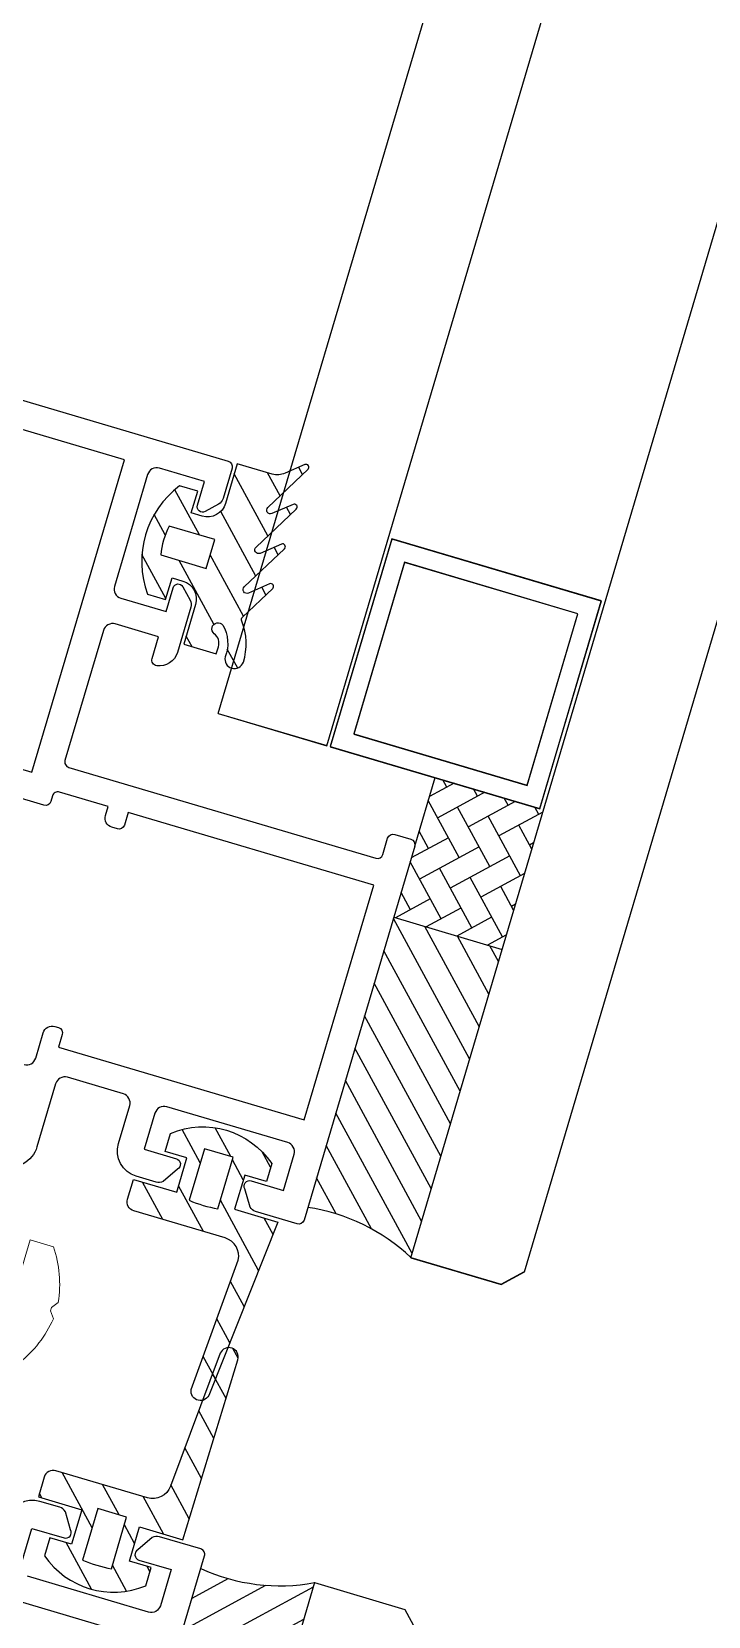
# Model space of a CAD drawing. Header units: millimetres. Extents: x 62878 to 70819, y -67946 to -61850.
# Drawn here: x 67732.94 to 67736.53, y -66441.11 to -66432.7 of the extents above; entities that cross this region are included whole.
import ezdxf

# ---------------------------------------------------------------- set-up
doc = ezdxf.new("R2010")
doc.units = ezdxf.units.MM
doc.layers.add('DOGRAMA', color=171, linetype='Continuous', lineweight=0)
doc.layers.add('DOĞRAMA-yeni', color=40, linetype='Continuous')
pattern_1 = [(118.5057849383402, (67689.94417889797, -66541.50217276083), (-0.1395045678384407, -0.07576303882639554), [])]

# ---------------------------------------------------------------- blocks, each defined once
blk = doc.blocks.new('a2we')
at = {"lineweight": 5, "ltscale": 0.5}
for p, q in [((-196.0144480926461, -415.2868589025547), (-196.5925912144022, -417.2488821181558)), ((-196.0144480926461, -415.2868589025547), (-195.4639709594615, -417.7110762494052)), ((-197.5747968978259, -417.6063757508618), (-196.5747276986959, -417.2423803302317)), ((-196.5747276986959, -417.2423803302317), (-194.1582851917165, -418.2620245979042)), ((-194.1582851917165, -418.2620245979042), (-197.5747968978259, -417.6063757508618)), ((-195.1583543907882, -418.6260200186506), (-197.5747968978259, -417.6063757508618)), ((-196.8896500078097, -417.895480952812), (-197.0961171580722, -418.3448917148726)), ((-197.1143788935161, -419.7428166739272), (-197.1143788935161, -418.4283854465556)), ((-194.1582851917165, -418.2620245979042), (-195.1583543907882, -418.6260200186506)), ((-195.1583543907882, -418.6260200186506), (-194.9264251741961, -419.2953524503964)), ((-198.1144480926461, -420.1068120946153), (-197.1143788935161, -419.7428166739268)), ((-197.1143788935161, -419.7428166739268), (-193.9153324771005, -421.0399975355008)), ((-197.1143788935161, -419.7428166739268), (-193.9153324771005, -421.0399975355008)), ((-194.9154016761394, -420.634479622855), (-194.9154016761394, -419.3608343693425)), ((-194.9154016761721, -421.4039929561312), (-198.1144480926461, -420.1068120946153)), ((-193.9153324771005, -421.0399975355008), (-198.1144480926461, -420.1068120946153)), ((-197.1143788935161, -422.2969096404012), (-197.1143788935162, -420.512330007273)), ((-193.9153324771005, -421.0399975355008), (-194.9154016761721, -421.4039929561312)), ((-194.9154016761721, -423.1885725893157), (-194.9154016761721, -421.4039929561312)), ((-198.1144480926461, -422.6609050610894), (-197.1143788935161, -422.2969096404012)), ((-197.1143788935161, -422.2969096404012), (-193.9153324771005, -423.594090501975)), ((-197.1143788935161, -422.2969096404012), (-193.9153324771005, -423.594090501975)), ((-194.9154016761721, -423.9580859226053), (-198.1144480926461, -422.6609050610894)), ((-193.9153324771005, -423.594090501975), (-198.1144480926461, -422.6609050610894)), ((-197.1143788935161, -424.8510026068752), (-197.1143788935162, -423.0664229737469)), ((-193.9153324771005, -423.594090501975), (-194.9154016761721, -423.9580859226053)), ((-194.9154016761721, -425.7426655557898), (-194.9154016761721, -423.9580859226053)), ((-198.1144480926461, -425.2149980275636), (-197.1143788935161, -424.8510026068752)), ((-197.1143788935161, -424.8510026068752), (-193.9153324771005, -426.1481834684492)), ((-197.1143788935161, -424.8510026068752), (-193.9153324771005, -426.1481834684492)), ((-194.9154016761721, -426.5121788890793), (-198.1144480926461, -425.2149980275636)), ((-193.9153324771005, -426.1481834684492), (-198.1144480926461, -425.2149980275636)), ((-197.1143788935161, -427.3050955733496), (-197.1143788935162, -425.6205159402211)), ((-193.9153324771005, -426.1481834684492), (-194.9154016761721, -426.5121788890793)), ((-194.9154016761721, -428.1967585222638), (-194.9154016761721, -426.5121788890793)), ((-198.1144480926461, -427.669090994038), (-197.1143788935161, -427.3050955733496)), ((-197.1143788935161, -427.3050955733496), (-193.9153324771005, -428.6022764349236)), ((-197.1143788935161, -427.3050955733496), (-193.9153324771005, -428.6022764349236)), ((-194.9154016761721, -428.9662718555534), (-198.1144480926461, -427.669090994038)), ((-193.9153324771005, -428.6022764349236), (-198.1144480926461, -427.669090994038)), ((-197.1143788935161, -429.5591885398237), (-197.1143788935161, -428.0237477951896)), ((-193.9153324771005, -428.6022764349236), (-194.9154016761721, -428.9662718555534)), ((-194.9154016761721, -430.450851488738), (-194.9154016761721, -428.9662718555534)), ((-198.1144480926461, -429.9231839605702), (-197.1143788935161, -429.5591885398237)), ((-194.9154016761721, -431.2203648220857), (-198.1144480926461, -429.9231839605702)), ((-193.9153324771005, -430.8563694013976), (-198.1144480926461, -429.9231839605702)), ((-197.1143788935161, -429.5591885398237), (-193.9153324771005, -430.8563694013976)), ((-197.1143788935161, -429.5591885398237), (-193.9153324771005, -430.8563694013976)), ((-197.1143788935161, -431.8132815063559), (-197.1143788935161, -430.2778407616635)), ((-193.9153324771005, -430.8563694013976), (-194.9154016761721, -431.2203648220857)), ((-194.9154016761721, -432.7049444552304), (-194.9154016761721, -431.2203648220857)), ((-198.1144480926461, -432.177276926986), (-197.1143788935161, -431.8132815063559)), ((-194.9154016761721, -433.4744577885599), (-198.1144480926461, -432.177276926986)), ((-193.9153324771005, -433.1104623678716), (-198.1144480926461, -432.177276926986)), ((-197.1143788935161, -431.8132815063559), (-193.9153324771005, -433.1104623678716)), ((-197.1143788935161, -431.8132815063559), (-193.9153324771005, -433.1104623678716)), ((-197.1143788935161, -434.0673744728301), (-197.1143788935161, -432.5319337281958)), ((-193.9153324771005, -433.1104623678716), (-194.9154016761721, -433.4744577885599)), ((-198.1144480926461, -434.4313698935184), (-197.1143788935161, -434.0673744728301)), ((-197.1143788935161, -434.0673744728301), (-193.9153324771005, -435.364555334404)), ((-197.1143788935161, -434.0673744728301), (-193.9153324771005, -435.364555334404)), ((-194.9154016761721, -434.9590374217446), (-194.9154016761721, -433.4744577885599)), ((-194.9154016761721, -435.7285507550341), (-198.1144480926461, -434.4313698935184)), ((-193.9153324771005, -435.364555334404), (-198.1144480926461, -434.4313698935184)), ((-197.1143788935161, -436.3642339800811), (-197.1143788935161, -434.7860266946118)), ((-193.9153324771005, -435.364555334404), (-194.9154016761721, -435.7285507550341)), ((-194.9154016761721, -437.2558969289955), (-194.9154016761721, -435.7285507550341)), ((-198.1144480926461, -436.7282294008277), (-197.1143788935161, -436.3642339800811)), ((-197.1143788935161, -436.3642339800811), (-193.9153324771005, -437.6614148416551)), ((-197.1143788935161, -436.3642339800811), (-193.9153324771005, -437.6614148416551)), ((-194.9154016761721, -438.0254102623434), (-198.1144480926461, -436.7282294008277)), ((-193.9153324771005, -437.6614148416551), (-198.1144480926461, -436.7282294008277)), ((-197.1143788935161, -438.6610934873901), (-197.1143788935161, -437.1337473134849)), ((-193.9153324771005, -437.6614148416551), (-194.9154016761721, -438.0254102623434)), ((-194.9154016761721, -439.5527564362646), (-194.9154016761721, -438.0254102623434)), ((-198.1144480926461, -439.0250889080787), (-197.1143788935161, -438.6610934873901)), ((-194.9154016761721, -440.3222697695944), (-198.1144480926461, -439.0250889080787)), ((-193.9153324771005, -439.9582743489061), (-198.1144480926461, -439.0250889080787)), ((-197.1143788935161, -438.6610934873901), (-193.9153324771005, -439.9582743489061)), ((-197.1143788935161, -438.6610934873901), (-193.9153324771005, -439.9582743489061)), ((-197.1143788935161, -440.9579529946993), (-197.1143788935161, -439.430606820736)), ((-193.9153324771005, -439.9582743489061), (-194.9154016761721, -440.3222697695944)), ((-194.9154016761721, -441.849615943574), (-194.9154016761721, -440.3222697695944)), ((-198.1144480926461, -441.3219484153295), (-197.1143788935161, -440.9579529946993)), ((-194.9154016761721, -442.6191292769035), (-198.1144480926461, -441.3219484153295)), ((-193.9153324771005, -442.2551338562151), (-198.1144480926461, -441.3219484153295)), ((-197.1143788935161, -440.9579529946993), (-193.9153324771005, -442.2551338562151)), ((-197.1143788935161, -443.2537258831643), (-197.1143788935161, -441.7274663280053)), ((-193.9153324771005, -442.2551338562151), (-194.9154016761721, -442.6191292769035)), ((-198.1144480926461, -443.6177213039109), (-197.1143788935161, -443.2537258831643)), ((-197.1143788935161, -443.2537258831643), (-193.9153324771005, -444.5509067447383)), ((-194.9154016761721, -444.1453888320787), (-194.9154016761721, -442.6191292769035)), ((-194.9154016761721, -444.9149021654266), (-198.1144480926461, -443.6177213039109)), ((-193.9153324771005, -444.5509067447383), (-198.1144480926461, -443.6177213039109)), ((-197.1143788935161, -445.5538642814245), (-197.1143788935161, -444.0232392165685)), ((-193.9153324771005, -444.5509067447383), (-194.9154016761721, -444.9149021654266)), ((-194.9154016761721, -446.4455272302989), (-194.9154016761721, -444.9149021654266)), ((-198.1144480926461, -445.9178597020545), (-197.1143788935161, -445.5538642814245)), ((-197.1143788935161, -445.5538642814245), (-193.9153324771005, -446.8510451429402)), ((-197.1143788935161, -445.5538642814245), (-193.9153324771005, -446.8510451429402)), ((-193.9153324771005, -446.8510451429402), (-198.1144480926461, -445.9178597020545)), ((-194.9154016761721, -447.2150405636282), (-198.1144480926461, -445.9178597020545)), ((-197.1143788935161, -447.8540026795677), (-197.1143788935161, -446.3233776147298)), ((-193.9153324771005, -446.8510451429402), (-194.9154016761721, -447.2150405636282)), ((-194.9154016761721, -448.7456656284821), (-194.9154016761721, -447.2150405636282)), ((-197.1143788935161, -447.8540026795677), (-198.1144480926461, -448.2179981003141)), ((-194.9154016761721, -449.5151789618299), (-198.1144480926461, -448.2179981003141)), ((-198.1144480926461, -448.2179981003141), (-193.9153324771005, -449.1511835411412)), ((-193.9153324771005, -449.1511835411412), (-197.1143788935161, -447.8540026795677)), ((-197.1143788935161, -450.1541410778275), (-197.1143788935161, -448.6235160129718)), ((-193.9153324770423, -449.1511835411412), (-194.9154016761721, -449.5151789618299)), ((-194.9154016761723, -451.0458040266858), (-194.9154016761721, -449.5151789618299)), ((-198.1144480926461, -450.5181364984577), (-197.1143788935161, -450.1541410778275)), ((-194.9154016761721, -451.8153173600317), (-198.1144480926461, -450.5181364984577)), ((-193.9153324770423, -451.4513219393434), (-198.1144480926461, -450.5181364984577)), ((-197.1143788935161, -450.1541410778275), (-193.9153324770423, -451.4513219393434)), ((-197.1143788935161, -453.2868589025547), (-197.1143788935162, -450.9236544111328)), ((-193.9153324770423, -451.4513219393434), (-194.9154016761721, -451.8153173600317)), ((-194.9154016761721, -453.2868589025547), (-194.9154016761721, -451.8153173600317)), ((-192.7980524524961, -453.2868589025547), (-199.230843732796, -453.2868589025547)), ((-199.230843732796, -454.5827171301502), (-199.230843732796, -453.2868589025547)), ((-192.7980524524961, -454.5827171301502), (-192.7980524524961, -453.2868589025547))]:
    blk.add_line(p, q, dxfattribs=at)
blk.add_lwpolyline([(-196.4690204826777, -455.6637351848848), (-196.1125089353335, -455.3998333582319), (-195.9163872499585, -455.3998333582319), (-195.5598757026143, -455.6637351848848)], dxfattribs=at)
for centre, radius, start, end in [((-196.9143788935627, -418.4283854465556), 0.2, 155.3251238657465, 180), ((-195.115401676151, -419.3608343693425), 0.2, 0, 19.11162363728389), ((-195.6603624057317, -449.5292358589606), 6.187568978619671, 234.757305859688, 262.4904896380407), ((-196.3685337795604, -449.5292358589606), 6.187568978619673, 277.5095103619591, 305.2426941403116)]:
    blk.add_arc(centre, radius, start, end, dxfattribs=at)
blk = doc.blocks.new('SPANDREL PAN.93')
at = {"layer": 'DOĞRAMA-yeni', "color": 122, "lineweight": -2}
for p, q in [((36515.70602521955, 28075.1306965566), (36489.31846582975, 28164.42913181102)), ((36515.10228298123, 28075.05656620076), (36488.77140058458, 28164.163200208)), ((36516.15403798808, 28077.84909398139), (36514.29828356626, 28084.12917330353)), ((36516.72944172982, 28078.01912496083), (36514.94411644569, 28084.06086424929)), ((36516.72944172982, 28078.01912496083), (36516.15403798808, 28077.84909398139)), ((36515.22652210144, 28074.98900407371), (36515.10228298123, 28075.05656620076)), ((36515.70602521955, 28075.1306965566), (36515.22652210144, 28074.98900407374))]:
    blk.add_line(p, q, dxfattribs=at)
for points in [[(36515.02241062929, 28077.51469972184), (36514.6965179187, 28078.61755689353), (36515.80896515277, 28078.94628345377), (36516.13485786336, 28077.84342628208)], [(36515.08997275634, 28077.63893884203), (36514.82075703886, 28078.54999476648), (36515.74140302572, 28078.82204433359), (36516.01061874317, 28077.91098840914)]]:
    blk.add_lwpolyline(points, close=True, dxfattribs=at)

msp = doc.modelspace()

# ---------------------------------------------------------------- hatches: boundary and pattern name
at = {"layer": 'DOGRAMA', "lineweight": -2}
h = msp.add_hatch(dxfattribs=at)
h.set_pattern_fill('ANSI31', color=256, scale=0.05, angle=73.50578493834035, style=0)
h.set_pattern_definition(pattern_1)
edge = h.paths.add_edge_path(flags=16)
edge.add_arc((67734.02311516095, -66435.50847483508), 0.3999999999642868, 151.9688259058036, 175.0427439712759)
edge.add_line((67733.62461138456, -66435.47390982133), (67733.86616290137, -66435.54543411269))
edge.add_line((67733.86616290137, -66435.54543411269), (67733.91158986694, -66435.39201836773))
edge.add_line((67733.91158986694, -66435.39201836773), (67733.67003835013, -66435.3204940764))
edge = h.paths.add_edge_path()
edge.add_arc((67734.02311516099, -66435.5084748351), 0.4999999999948906, 126.6358872911239, 200.3756825832854)
edge.add_line((67733.55440023815, -66435.68256194293), (67733.65028507874, -66435.71095379641))
edge.add_line((67733.65028507874, -66435.71095379641), (67733.68435530292, -66435.59589198769))
edge.add_line((67733.68435530292, -66435.59589198769), (67733.74188620728, -66435.61292709979))
edge.add_arc((67733.71349435381, -66435.70881194038), 0.09999999998843902, -16.49421506238002, 73.5057849456145, ccw=False)
edge.add_line((67733.8093791944, -66435.73720379386), (67733.74691711669, -66435.94815044318))
edge.add_line((67733.74691711669, -66435.94815044318), (67733.91950982978, -66435.99925577945))
edge.add_line((67733.91950982978, -66435.99925577945), (67733.9307187616, -66435.96140102502))
edge.add_arc((67733.86839361522, -66435.94294632027), 0.06499999999486282, 343.5057849475727, 411.9151204565427)
edge.add_arc((67733.928651209, -66435.86605518119), 0.03268943074017536, 38.075505809509195, 231.9151204459835, ccw=False)
edge.add_arc((67733.78082453455, -66435.94377936951), 0.1992591642851167, -20.843900687228825, 29.422006471587622, ccw=False)
edge.add_arc((67734.0153707672, -66436.02761138503), 0.05002797726847832, 165.0203900031464, 342.5336262999742)
edge.add_arc((67733.75460213088, -66435.94574600352), 0.3233450412598817, 342.5651376666364, 381.8914478205337)
edge.add_arc((67734.07318921943, -66435.81773005), 0.01999999999218744, 133.505784915031, 201.8914477880159, ccw=False)
edge.add_line((67734.05942066322, -66435.80322395265), (67734.21901553513, -66435.65174344664))
edge.add_arc((67734.20868911798, -66435.64086387362), 0.01500000000690547, 313.5057848661739, 473.505784937336)
edge.add_line((67734.20270649309, -66435.62710857646), (67734.08979969425, -66435.67621540549))
edge.add_arc((67734.08182286106, -66435.65787500926), 0.0200000000406112, 133.5057849452677, 293.50578492790976, ccw=False)
edge.add_line((67734.06805430484, -66435.64336891191), (67734.28147761282, -66435.44079679732))
edge.add_arc((67734.27115119566, -66435.4299172243), 0.01500000001692342, 313.5057849064895, 473.505784937336)
edge.add_line((67734.26516857077, -66435.41616192715), (67734.1522617719, -66435.46526875615))
edge.add_arc((67734.14428493872, -66435.44692835996), 0.01999999999477411, 133.5057849437303, 293.50578493956186, ccw=False)
edge.add_line((67734.13051638252, -66435.43242226263), (67734.3439396905, -66435.22985014801))
edge.add_arc((67734.33361327334, -66435.21897057502), 0.01499999999581427, 313.5057849830209, 473.5057849816748)
edge.add_line((67734.32763064845, -66435.20521527789), (67734.21472384963, -66435.25432210685))
edge.add_arc((67734.20674701643, -66435.23598171065), 0.02000000001392242, 133.5057850042036, 293.5057849611637, ccw=False)
edge.add_line((67734.1929784602, -66435.22147561332), (67734.40640176815, -66435.0189034987))
edge.add_arc((67734.39607535099, -66435.0080239257), 0.01500000000636884, 313.5057849447552, 473.5057849816748)
edge.add_line((67734.3900927261, -66434.99426862856), (67734.28474757643, -66435.04008665108))
edge.add_arc((67734.24486341052, -66434.94838467006), 0.1000000000597408, 253.5057849310997, 293.50578492725526, ccw=False)
edge.add_line((67734.21647155701, -66435.0442695107), (67734.03083565156, -66434.98930203725))
edge.add_line((67734.03083565156, -66434.98930203725), (67733.96837357391, -66435.20024868654))
edge.add_arc((67733.87248873332, -66435.17185683305), 0.09999999999257057, 253.5057849456145, 343.50578493762, ccw=False)
edge.add_line((67733.84409687985, -66435.26774167364), (67733.78656597549, -66435.25070656156))
edge.add_line((67733.78656597549, -66435.25070656156), (67733.82063619967, -66435.13564475285))
edge.add_line((67733.82063619967, -66435.13564475285), (67733.72475135908, -66435.10725289937))
h = msp.add_hatch(dxfattribs=at)
h.set_pattern_fill('AR-HBONE', color=256, scale=0.03, angle=73.50578493834035, style=0)
h.set_pattern_definition([(208.5057849383403, (67701.9075909536, -66422.5295173449), (-0.1627219703923171, 0.04818257311146708), [0.36, -0.12]), (118.5057849383402, (67701.80213868179, -66422.58678704355), (-0.1627219703923171, 0.04818257311146708), [0.3599999999999998, -0.1199999999999999])])
h.paths.add_polyline_path([(67735.0098575634, -66436.89571649804), (67735.08083719705, -66436.65600439654), (67735.65614624064, -66436.82635551745), (67735.43654154771, -66437.56800350414), (67734.86123250416, -66437.39765238327)])
h = msp.add_hatch(dxfattribs=at)
h.set_pattern_fill('ANSI31', color=256, scale=0.03999999999999999, angle=73.50578493834035, style=0)
h.set_pattern_definition([(118.5057849383402, (67684.18063264049, -66560.96679540134), (-0.1116036542707525, -0.06061043106111644), [])])
h.paths.add_polyline_path([(67734.80909106668, -66437.6706029825, -0.4142135623420975), (67734.77491497577, -66437.68916355395), (67734.40511108417, -66438.93806360268, -0.1532309010706403), (67734.95202827422, -66439.20429956415), (67735.35803177903, -66437.83314634368)])
h.paths.add_polyline_path([(67734.86123250416, -66437.39765238327), (67734.79053049523, -66437.63642689161, -0.4142135623575963), (67734.80909106668, -66437.6706029825), (67735.35803177903, -66437.83314634368), (67735.43654154771, -66437.56800350414)])
h = msp.add_hatch(dxfattribs=at)
h.set_pattern_fill('ANSI31', color=256, scale=0.05, angle=73.50578493834035, style=0)
h.set_pattern_definition(pattern_1)
edge = h.paths.add_edge_path(flags=16)
edge.add_arc((67734.04008840538, -66438.2864732213), 0.6682513992975391, 246.6301057291782, 260.3814641592783)
edge.add_line((67733.92843180336, -66438.94533036507), (67734.00940369483, -66438.67187245535))
edge.add_line((67734.00940369483, -66438.67187245535), (67733.85598794986, -66438.62644548978))
edge.add_line((67733.85598794986, -66438.62644548978), (67733.7750160584, -66438.8999033995))
edge = h.paths.add_edge_path()
edge.add_line((67733.44808080362, -66438.89455449865), (67733.47931184244, -66438.78908117398))
edge.add_line((67733.47931184244, -66438.78908117398), (67733.70943545987, -66438.85722162234))
edge.add_line((67733.70943545987, -66438.85722162234), (67733.76337998145, -66438.67504042524))
edge.add_line((67733.76337998145, -66438.67504042524), (67733.64831817272, -66438.64097020104))
edge.add_line((67733.64831817272, -66438.64097020104), (67733.67671002625, -66438.54508536046))
edge.add_arc((67733.848087441, -66438.95250870504), 0.4420000000003616, 34.19813682309302, 112.81343305539531, ccw=False)
edge.add_line((67734.21366513357, -66438.70407973997), (67734.1852732801, -66438.79996458055))
edge.add_line((67734.1852732801, -66438.79996458055), (67734.07021147138, -66438.76589435637))
edge.add_line((67734.07021147138, -66438.76589435637), (67734.01626694977, -66438.9480755535))
edge.add_line((67734.01626694977, -66438.9480755535), (67734.24639056716, -66439.01621600187))
edge.add_line((67734.24639056716, -66439.01621600187), (67733.88326843551, -66439.92764850096))
edge.add_arc((67733.8353260152, -66439.91345257423), 0.05000000000817259, 170.2156217330608, 343.5057849503489, ccw=False)
edge.add_line((67733.78605330171, -66439.90495553319), (67734.03613135, -66439.21861345778))
edge.add_arc((67733.93866282863, -66439.19625529723), 0.1000000000100474, 347.0805145204289, 433.5057849583434)
edge.add_line((67733.96705468209, -66439.10037045661), (67733.48182729713, -66438.95669284569))
edge.add_arc((67733.4960232239, -66438.90875042541), 0.04999999998852955, 163.5057849089019, 253.5057849089019, ccw=False)
h = msp.add_hatch(dxfattribs=at)
h.set_pattern_fill('ANSI31', color=256, scale=0.05, angle=73.50578493834035, style=0)
h.set_pattern_definition(pattern_1)
edge = h.paths.add_edge_path(flags=16)
edge.add_arc((67733.47427048052, -66440.19735098629), 0.6682513992383343, 246.6301057283439, 260.3814641584444)
edge.add_line((67733.3626138785, -66440.85620812999), (67733.44358576997, -66440.58275022032))
edge.add_line((67733.44358576997, -66440.58275022032), (67733.290170025, -66440.53732325473))
edge.add_line((67733.290170025, -66440.53732325473), (67733.20919813355, -66440.81078116443))
edge = h.paths.add_edge_path()
edge.add_line((67733.00605201791, -66440.3697614511), (67732.97482097906, -66440.47523477576))
edge.add_line((67732.97482097906, -66440.47523477576), (67733.20494459651, -66440.54337522412))
edge.add_line((67733.20494459651, -66440.54337522412), (67733.15100007488, -66440.72555642125))
edge.add_line((67733.15100007488, -66440.72555642125), (67733.03593826617, -66440.69148619706))
edge.add_line((67733.03593826617, -66440.69148619706), (67733.0075464127, -66440.78737103764))
edge.add_arc((67733.37312410527, -66440.53894207258), 0.4419999999866175, 214.1981368215328, 292.8134330536564)
edge.add_line((67733.54450152001, -66440.94636541717), (67733.5728933735, -66440.85048057658))
edge.add_line((67733.5728933735, -66440.85048057658), (67733.4578315648, -66440.81641035242))
edge.add_line((67733.4578315648, -66440.81641035242), (67733.51177608638, -66440.63422915529))
edge.add_line((67733.51177608638, -66440.63422915529), (67733.74189970383, -66440.70236960363))
edge.add_line((67733.74189970383, -66440.70236960363), (67734.03429808246, -66439.746608698))
edge.add_arc((67733.9863556622, -66439.73241277126), 0.04999999996631335, 343.5057849361456, 516.795948125682)
edge.add_line((67733.94040028831, -66439.71271242584), (67733.67573764178, -66440.41812279166))
edge.add_arc((67733.58180960338, -66440.38380772786), 0.10000000000814, 253.5057849319926, 339.9310553585759, ccw=False)
edge.add_line((67733.55341774988, -66440.47969256846), (67733.06819036495, -66440.33601495753))
edge.add_arc((67733.05399443822, -66440.38395737784), 0.05000000000817259, 73.50578495034888, 163.5057849503489)
h = msp.add_hatch(dxfattribs=at)
h.set_pattern_fill('ANSI31', color=256, scale=0.03999999999999999, angle=73.50578493834035, style=0)
h.set_pattern_definition([(208.5057849383403, (67758.15090253453, -66311.15473078287), (-0.06061043106111653, 0.1116036542707525), [])])
h.paths.add_polyline_path([(67733.48603069423, -66442.13883655415, 0.4142135623420975), (67733.46747012279, -66442.10466046327), (67733.83727401446, -66440.85576041455, 0.1532309010706403), (67734.44097491147, -66440.93022669487), (67734.03497140665, -66442.30137991534)])
h.paths.add_polyline_path([(67733.38115259443, -66442.396171634), (67733.4518546034, -66442.15739712561, 0.4142135623575963), (67733.48603069423, -66442.13883655415), (67734.03497140665, -66442.30137991534), (67733.95646163798, -66442.5665227549)])

# ---------------------------------------------------------------- linework, layer by layer
for p, q in [((67733.93021910988, -66436.31530215473), (67734.5055281535, -66436.48565327564)), ((67734.97294815385, -66437.0203667908), (67735.08083719709, -66436.65600439656)), ((67734.86123250416, -66437.39765238324), (67735.43654154771, -66437.56800350414)), ((67734.86123250416, -66437.39765238324), (67735.43654154771, -66437.56800350414)), ((67734.95202827422, -66439.20429956415), (67735.43145247716, -66439.34625883157)), ((67735.43145247716, -66439.34625883157), (67735.55572917123, -66439.27876584449)), ((67734.44097491147, -66440.93022669487), (67721.84576898918, -66483.46669979738)), ((67734.44097491147, -66440.93022669487), (67734.9203991144, -66441.0721859623)), ((67734.92039911445, -66441.07218596229), (67734.98789210155, -66441.19646265636))]:
    msp.add_line(p, q, dxfattribs=at)
at = {"layer": 'DOGRAMA', "lineweight": -2, "ltscale": 0.5}
for points in [[(67730.90498984823, -66434.06372761364), (67733.98289323127, -66434.97510611048, -0.4142135623730951), (67734.00314112744, -66435.01238911871), (67733.95507655869, -66435.17471256535, -0.1991096956269791), (67733.93099290933, -66435.20444844996), (67733.86006820001, -66435.24296669773, -0.6680969080520953), (67733.81945336962, -66435.21008214273), (67733.85684827989, -66435.08379221919), (67733.6171361784, -66435.01281258548, 0.4142135623730951), (67733.55499783132, -66435.04655907904), (67733.37896833976, -66435.64104509068, 0.4142135623730951), (67733.41271483328, -66435.70318343776), (67733.65242693479, -66435.77416307146), (67733.6898246842, -66435.64786355944, -0.6680969080520438), (67733.74179625593, -66435.64239417818), (67733.78031450367, -66435.71331888747, -0.1989616347782854), (67733.78432227342, -66435.75138317364), (67733.71333980052, -66435.99110486363, -0.3728392455561729), (67733.60305271848, -66436.06166842005, -0.4568501953068724), (67733.57860811573, -66436.023463657), (67733.61267833991, -66435.90840184828), (67733.3825547225, -66435.84026139994, 0.4142135623730951), (67733.32041637541, -66435.8740078935), (67733.11599503036, -66436.56437874575, 0.4142135623730951), (67733.13624292648, -66436.60166175397), (67734.76628521655, -66437.08432326323, 0.4142135623730951), (67734.80356822477, -66437.06407536709), (67734.82912089291, -66436.97777901056, -0.4142135623730951), (67734.86640390116, -66436.95753111441), (67734.95270025765, -66436.98308378256, -0.4142135623730951), (67734.97294815385, -66437.0203667908), (67734.38523678668, -66439.00518299108, -0.4142135623730951), (67734.34795377843, -66439.02543088721), (67734.12809942743, -66438.96033120634, -0.1989616347783402), (67734.09835395435, -66438.93624471781), (67734.0703308072, -66438.84019586345, -0.6680475602943508), (67734.10521703848, -66438.79711798792), (67734.27547974998, -66438.84753340215), (67734.33226345695, -66438.65576372095, 0.4142135623730951), (67734.29851696339, -66438.5936253739), (67733.65608853138, -66438.40339995554, 0.4142135623730951), (67733.59395018437, -66438.43714644913), (67733.53716647741, -66438.6289161303), (67733.70742918883, -66438.67933154451, -0.6680475602943992), (67733.71323648383, -66438.7344589227), (67733.63742593717, -66438.79976223892, -0.1991096956271691), (67733.59937123946, -66438.80377284787), (67733.49457869717, -66438.7727433912, -0.4142135623730951), (67733.40008851525, -66438.59875601948), (67733.45971140751, -66438.39739785423, 0.4142135623730951), (67733.42596491397, -66438.33525950719), (67733.12872190813, -66438.24724476138, 0.4142135623730951), (67733.06658356107, -66438.28099125497), (67732.96721207391, -66438.61658819704, -0.4142135623730951), (67732.78079703277, -66438.7178276777)], [(67730.6713751862, -66434.19501493454, 0.2621398995659221), (67730.41784515468, -66434.44094114401), (67730.0402335033, -66435.71620952396, 0.4142135623730951), (67730.07397999687, -66435.77834787099), (67730.22739574184, -66435.82377483656), (67730.24159166857, -66435.77583241624, -0.4142135623730951), (67730.30373001556, -66435.7420859227), (67730.32290698375, -66435.74776429338, -0.4142135623730951), (67730.34315487984, -66435.7850473016), (67730.32328058244, -66435.85216669006), (67732.94093673062, -66436.6272642902), (67733.4321157959, -66434.96845654788), (67730.81445964772, -66434.19335894777), (67730.79458535028, -66434.26047833617, -0.4142135623730951), (67730.75730234204, -66434.28072623232), (67730.73812537389, -66434.27504786162, -0.3618128521052944), (67730.70260045896, -66434.22182927796)], [(67732.88415384723, -66440.83426746397), (67732.9409375542, -66440.64249778278), (67733.11120026564, -66440.69291319702, 0.6680475602943992), (67733.146086497, -66440.64983532146), (67733.11805376134, -66440.55378362791, 0.1991096956271691), (67733.08831787671, -66440.52969997855), (67732.98352533444, -66440.49867052189, 0.4142135623730951), (67732.80953796272, -66440.59316070382)], [(67733.26943694468, -66442.77345722643), (67733.85714831189, -66440.78864102613, 0.4142135623730951), (67733.83690041571, -66440.75135801792), (67733.6170460647, -66440.68625833705, 0.1989616347783402), (67733.57898177853, -66440.6902661068), (67733.50318082032, -66440.7555722622, 0.6680475602943508), (67733.50898811535, -66440.8106996404), (67733.67925082677, -66440.86111505462), (67733.62246711977, -66441.05288473582, -0.4142135623730951), (67733.56032877279, -66441.08663122937), (67732.9179003408, -66440.896405811, -0.4142135623730951)]]:
    msp.add_lwpolyline(points, format="xyb", dxfattribs=at)
at = {"layer": 'DOGRAMA', "lineweight": -2}
for points in [[(67733.72475135908, -66435.10725289937, 0.3333333333332296), (67733.55440023815, -66435.68256194293), (67733.65028507874, -66435.71095379641), (67733.68435530292, -66435.59589198769), (67733.74188620728, -66435.61292709979, -0.4142135623730951), (67733.8093791944, -66435.73720379386), (67733.74691711669, -66435.94815044318), (67733.91950982978, -66435.99925577945), (67733.9307187616, -66435.96140102502, 0.3076847592325949), (67733.90848744693, -66435.89178496123, -1.128701775595035), (67733.95438428756, -66435.84589562884, -0.2229122392588673), (67733.96704284707, -66436.01468038949, 0.9785310008372164), (67734.06309211788, -66436.04262708334, 0.1732976222504512), (67734.05463138109, -66435.8251870357, -0.3075716929246892), (67734.05942066322, -66435.80322395265), (67734.21901553513, -66435.65174344664, 0.8390996311771624), (67734.20270649309, -66435.62710857646), (67734.08979969425, -66435.67621540549, -0.8390996311772869), (67734.06805430484, -66435.64336891191), (67734.28147761282, -66435.44079679732, 0.8390996311771624), (67734.26516857077, -66435.41616192715), (67734.1522617719, -66435.46526875615, -0.839099631177325), (67734.13051638252, -66435.43242226263), (67734.3439396905, -66435.22985014801, 0.8390996311769768), (67734.32763064845, -66435.20521527789), (67734.21472384963, -66435.25432210685, -0.8390996311770358), (67734.1929784602, -66435.22147561332), (67734.40640176815, -66435.0189034987, 0.8390996311781366), (67734.3900927261, -66434.99426862856), (67734.28474757643, -66435.04008665108, -0.1763269807084491), (67734.21647155701, -66435.0442695107), (67734.03083565156, -66434.98930203725), (67733.96837357391, -66435.20024868654, -0.4142135623728453), (67733.84409687985, -66435.26774167364), (67733.78656597549, -66435.25070656156), (67733.82063619967, -66435.13564475285)], [(67733.67003835013, -66435.3204940764, 0.1010205144335734), (67733.62461138456, -66435.47390982133), (67733.86616290137, -66435.54543411269), (67733.91158986694, -66435.39201836773)], [(67733.67003835013, -66435.3204940764, 0.1010205144335734), (67733.62461138456, -66435.47390982133), (67733.86616290137, -66435.54543411269), (67733.91158986694, -66435.39201836773)], [(67733.44808080362, -66438.89455449865), (67733.47931184244, -66438.78908117398), (67733.70943545987, -66438.85722162234), (67733.76337998145, -66438.67504042524), (67733.64831817272, -66438.64097020104), (67733.67671002625, -66438.54508536046, -0.3571428571427583), (67734.21366513357, -66438.70407973997), (67734.1852732801, -66438.79996458055), (67734.07021147138, -66438.76589435637), (67734.01626694977, -66438.9480755535), (67734.24639056716, -66439.01621600187), (67733.88326843551, -66439.92764850096, -0.9430953754055073), (67733.78605330171, -66439.90495553319), (67734.03613135, -66439.21861345778, 0.3960555621610378), (67733.96705468209, -66439.10037045661), (67733.48182729713, -66438.95669284569, -0.4142135623731011)], [(67733.7750160584, -66438.8999033995, 0.0600737299861167), (67733.92843180336, -66438.94533036507), (67734.00940369483, -66438.67187245535), (67733.85598794986, -66438.62644548978)], [(67733.00605201791, -66440.3697614511), (67732.97482097906, -66440.47523477576), (67733.20494459651, -66440.54337522412), (67733.15100007488, -66440.72555642125), (67733.03593826617, -66440.69148619706), (67733.0075464127, -66440.78737103764, 0.3571428571427583), (67733.54450152001, -66440.94636541717), (67733.5728933735, -66440.85048057658), (67733.4578315648, -66440.81641035242), (67733.51177608638, -66440.63422915529), (67733.74189970383, -66440.70236960363), (67734.03429808246, -66439.746608698, 0.9430953754055073), (67733.94040028831, -66439.71271242584), (67733.67573764178, -66440.41812279166, -0.3960555621610378), (67733.55341774988, -66440.47969256846), (67733.06819036495, -66440.33601495753, 0.4142135623731011)], [(67733.20919813355, -66440.81078116443, 0.0600737299861167), (67733.3626138785, -66440.85620812999), (67733.44358576997, -66440.58275022032), (67733.290170025, -66440.53732325473)]]:
    msp.add_lwpolyline(points, format="xyb", close=True, dxfattribs=at)
for points in [[(67735.6369692725, -66436.82067714674), (67735.96347558757, -66435.71800147994), (67734.8512114367, -66435.38865597952), (67734.52470512158, -66436.49133164635)], [(67735.5694762854, -66436.69640045267), (67735.8391988935, -66435.78549446705), (67734.91870442379, -66435.51293267358), (67734.64898181567, -66436.42383865922)]]:
    msp.add_lwpolyline(points, close=True, dxfattribs=at)
at = {"layer": 'DOGRAMA', "linetype": 'ByBlock', "lineweight": -2}
for points in [[(67732.89859829072, -66438.17910431302, 0.4142135623730951), (67732.96073663775, -66438.14535781946), (67733.00048523262, -66438.01111904265, -0.4142135623730951), (67733.06262357967, -66437.97737254908), (67733.08180054778, -66437.98305091976, -0.4142135623730951), (67733.10204844392, -66438.02033392801), (67733.08217414649, -66438.08745331642), (67734.38620797853, -66438.47358252385), (67734.75530207384, -66437.2270795961), (67733.45126824178, -66436.84095038871), (67733.43139394434, -66436.90806977711, -0.4142135623730951), (67733.39411093615, -66436.92831767326), (67733.36534548394, -66436.9198001172, -0.4142135623730951), (67733.3315989904, -66436.85766177018), (67733.34579491711, -66436.80971934987), (67733.08690584751, -66436.73306134545, 0.4142135623730951), (67733.04962283937, -66436.7533092416), (67733.04110528325, -66436.78207469377, -0.4142135623730951), (67733.00382227506, -66436.80232258991), (67732.65863684891, -66436.70011191737, 0.4142135623730951)], [(67731.13362071806, -66441.74472546062), (67731.49419725729, -66440.52698798508, -0.4142135623730951), (67731.55633560434, -66440.49324149154), (67731.73186239357, -66440.54521561852), (67731.74211062325, -66440.5878810306), (67731.7739366616, -66440.55767396382), (67731.82960740004, -66440.57415827394, 0.9999999999999998), (67731.88713830442, -66440.59119338605), (67731.96384617692, -66440.61390686882, 0.9999999999999998), (67732.02137708128, -66440.63094198091), (67732.1604101001, -66440.67211016848, -0.4142135623730951), (67732.19415659364, -66440.73424851552), (67732.15440799878, -66440.86848729236, 0.4142135623730951), (67732.18815449232, -66440.93062563938), (67732.20733146043, -66440.93630401007, 0.4142135623730951), (67732.24461446868, -66440.91605611396), (67732.2644887661, -66440.84893672552), (67733.56852259819, -66441.23506593291)]]:
    msp.add_lwpolyline(points, format="xyb", dxfattribs=at)
at = {"layer": 'DOGRAMA', "lineweight": -2}
for centre, start, end in [((67734.25439802589, -66439.94253933475), 46.62001722081203, 81.46690824298975), ((67734.25776540487, -66439.93116703755), 245.5446616337695, 280.3915526562474)]:
    msp.add_arc(centre, 1.015719411173231, start, end, dxfattribs=at)

# ---------------------------------------------------------------- block references
at = {"layer": 'DOGRAMA', "linetype": 'ByBlock', "lineweight": -2, "xscale": 0.09999999999876999, "yscale": 0.09999999999876999, "zscale": 0.09999999999876999, "rotation": 73.50578493445082}
msp.add_blockref('a2we', (67694.941435696, -66407.75387064769), dxfattribs=at)
at = {"layer": 'DOĞRAMA-yeni', "xscale": -1, "rotation": 359.9643240394448}
msp.add_blockref('SPANDREL PAN.93', (104233.1693361528, -94537.06773749753), dxfattribs=at)

doc.saveas('drawing.dxf')
